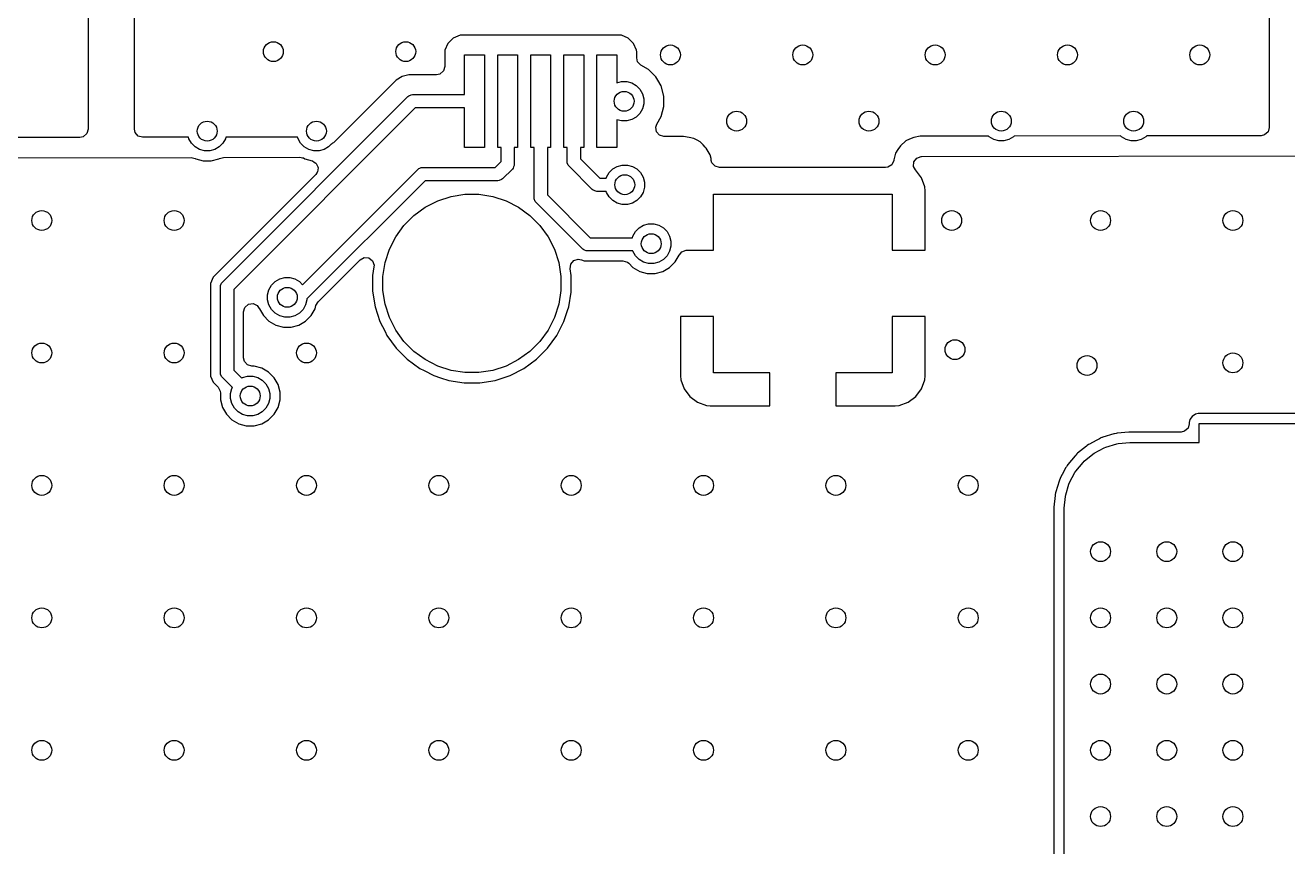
# Model space of a CAD drawing. Extents: x 2.65 to 6.49, y -4.64 to -1.62.
# Drawn here: x 4.242 to 4.993, y -3.876 to -3.388 of the extents above; entities that cross this region are included whole.
import ezdxf

# ---------------------------------------------------------------- set-up
doc = ezdxf.new("R2010")
doc.units = 0
doc.header["$MEASUREMENT"] = 0
doc.layers.add('BLACK', color=7, linetype='CONTINUOUS')

msp = doc.modelspace()

# ---------------------------------------------------------------- linework, layer by layer
at = {"layer": 'BLACK', "linetype": 'CONTINUOUS'}
for p, q in [((4.30709, -3.44961), (4.30709, -3.11426)), ((4.27953, -3.31528), (4.27953, -3.44967)), ((4.98228, -3.31922), (4.98228, -3.44863)), ((4.50079, -3.3938), (4.49674, -3.39558)), ((4.50178, -3.39368), (4.50079, -3.3938)), ((4.50079, -3.3938), (4.50079, -3.3938)), ((4.51712, -3.39368), (4.50178, -3.39368)), ((4.50178, -3.39368), (4.50178, -3.39368)), ((4.51811, -3.3938), (4.51712, -3.39368)), ((4.51847, -3.39384), (4.51811, -3.3938)), ((4.51848, -3.39377), (4.51847, -3.39384)), ((4.5201, -3.39377), (4.51848, -3.39377)), ((4.52011, -3.39384), (4.5201, -3.39377)), ((4.52146, -3.39368), (4.52011, -3.39384)), ((4.53681, -3.39368), (4.52146, -3.39368)), ((4.52146, -3.39368), (4.52146, -3.39368)), ((4.53779, -3.3938), (4.53681, -3.39368)), ((4.53816, -3.39384), (4.53779, -3.3938)), ((4.53817, -3.39377), (4.53816, -3.39384)), ((4.53978, -3.39377), (4.53817, -3.39377)), ((4.53979, -3.39384), (4.53978, -3.39377)), ((4.54115, -3.39368), (4.53979, -3.39384)), ((4.55649, -3.39368), (4.54115, -3.39368)), ((4.54115, -3.39368), (4.54115, -3.39368)), ((4.55748, -3.3938), (4.55649, -3.39368)), ((4.55784, -3.39384), (4.55748, -3.3938)), ((4.55785, -3.39377), (4.55784, -3.39384)), ((4.55947, -3.39377), (4.55785, -3.39377)), ((4.55948, -3.39384), (4.55947, -3.39377)), ((4.56083, -3.39368), (4.55948, -3.39384)), ((4.57618, -3.39368), (4.56083, -3.39368)), ((4.56083, -3.39368), (4.56083, -3.39368)), ((4.57716, -3.3938), (4.57618, -3.39368)), ((4.57753, -3.39384), (4.57716, -3.3938)), ((4.57754, -3.39377), (4.57753, -3.39384)), ((4.57916, -3.39377), (4.57754, -3.39377)), ((4.58052, -3.39368), (4.57916, -3.39384)), ((4.57916, -3.39384), (4.57916, -3.39377)), ((4.59586, -3.39368), (4.58052, -3.39368)), ((4.58052, -3.39368), (4.58052, -3.39368)), ((4.59685, -3.3938), (4.59586, -3.39368)), ((4.6009, -3.39558), (4.59685, -3.3938)), ((4.49361, -3.39871), (4.49183, -3.40276)), ((4.49674, -3.39558), (4.49361, -3.39871)), ((4.60402, -3.39871), (4.6009, -3.39558)), ((4.6009, -3.39558), (4.6009, -3.39558)), ((4.60581, -3.40276), (4.60402, -3.39871)), ((4.49183, -3.40276), (4.49171, -3.40375)), ((4.49171, -3.40375), (4.49171, -3.41242)), ((4.49183, -3.40276), (4.49183, -3.40276)), ((4.50354, -3.42913), (4.50354, -3.40551)), ((4.50354, -3.40551), (4.51535, -3.40551)), ((4.51535, -3.40551), (4.51535, -3.46063)), ((4.52323, -3.46063), (4.52323, -3.40551)), ((4.52323, -3.40551), (4.53504, -3.40551)), ((4.53504, -3.40551), (4.53504, -3.46063)), ((4.54291, -3.46063), (4.54291, -3.40551)), ((4.54291, -3.40551), (4.55472, -3.40551)), ((4.55472, -3.40551), (4.55472, -3.46063)), ((4.5626, -3.46063), (4.5626, -3.40551)), ((4.5626, -3.40551), (4.57441, -3.40551)), ((4.57441, -3.40551), (4.57441, -3.46063)), ((4.58228, -3.46063), (4.58228, -3.40551)), ((4.58228, -3.40551), (4.59409, -3.40551)), ((4.59409, -3.40551), (4.59409, -3.42211)), ((4.60593, -3.40374), (4.60581, -3.40276)), ((4.60581, -3.40276), (4.60581, -3.40276)), ((4.60581, -3.40276), (4.60581, -3.40276)), ((4.60593, -3.40375), (4.60593, -3.40374)), ((4.60593, -3.40728), (4.60593, -3.40375)), ((4.60593, -3.40375), (4.60593, -3.40375)), ((4.60647, -3.40952), (4.60593, -3.40728)), ((4.60837, -3.41151), (4.60647, -3.40952)), ((4.47037, -3.4173), (4.46635, -3.41838)), ((4.48683, -3.4173), (4.47037, -3.4173)), ((4.48886, -3.41686), (4.48683, -3.4173)), ((4.49094, -3.41506), (4.48886, -3.41686)), ((4.49171, -3.41242), (4.49094, -3.41506)), ((4.61294, -3.41415), (4.60837, -3.41151)), ((4.61734, -3.41855), (4.61294, -3.41415)), ((4.61294, -3.41415), (4.61294, -3.41415)), ((4.46276, -3.42045), (4.4255, -3.45772)), ((4.46635, -3.41838), (4.46276, -3.42045)), ((4.46276, -3.42045), (4.46276, -3.42045)), ((4.59409, -3.42211), (4.59688, -3.42136)), ((4.59688, -3.42136), (4.59997, -3.42136)), ((4.59997, -3.42136), (4.60295, -3.42216)), ((4.60295, -3.42216), (4.60562, -3.4237)), ((4.60562, -3.4237), (4.6078, -3.42588)), ((4.61844, -3.42045), (4.61734, -3.41855)), ((4.61734, -3.41855), (4.61734, -3.41855)), ((4.62046, -3.42395), (4.61844, -3.42045)), ((4.62207, -3.42996), (4.62046, -3.42395)), ((4.35942, -3.54052), (4.46966, -3.43029)), ((4.46966, -3.43029), (4.47025, -3.4298)), ((4.47025, -3.4298), (4.47167, -3.42921)), ((4.47167, -3.42921), (4.47244, -3.42913)), ((4.47244, -3.42913), (4.50354, -3.42913)), ((4.6078, -3.42588), (4.60934, -3.42855)), ((4.60934, -3.42855), (4.61014, -3.43153)), ((4.61014, -3.43153), (4.61014, -3.43461)), ((4.62207, -3.43618), (4.62207, -3.42996)), ((4.47407, -3.43701), (4.36614, -3.54494)), ((4.50354, -3.43701), (4.47407, -3.43701)), ((4.50354, -3.46063), (4.50354, -3.43701)), ((4.60934, -3.43759), (4.6078, -3.44026)), ((4.61014, -3.43461), (4.60934, -3.43759)), ((4.62046, -3.4422), (4.62207, -3.43618)), ((4.59688, -3.44478), (4.59409, -3.44403)), ((4.59409, -3.44403), (4.59409, -3.46063)), ((4.59997, -3.44478), (4.59688, -3.44478)), ((4.60295, -3.44398), (4.59997, -3.44478)), ((4.60562, -3.44244), (4.60295, -3.44398)), ((4.6078, -3.44026), (4.60562, -3.44244)), ((4.61724, -3.44846), (4.61785, -3.44671)), ((4.61785, -3.44671), (4.62046, -3.4422)), ((4.27465, -3.45455), (4.2208, -3.45463)), ((4.27667, -3.45411), (4.27465, -3.45455)), ((4.27875, -3.45231), (4.27667, -3.45411)), ((4.27953, -3.44967), (4.27875, -3.45231)), ((4.30753, -3.45165), (4.30709, -3.44961)), ((4.30934, -3.45372), (4.30753, -3.45165)), ((4.31198, -3.45449), (4.30934, -3.45372)), ((4.33925, -3.45445), (4.31198, -3.45449)), ((4.33948, -3.45531), (4.33925, -3.45445)), ((4.36154, -3.45442), (4.36131, -3.45531)), ((4.40419, -3.45436), (4.36154, -3.45442)), ((4.40444, -3.45531), (4.40419, -3.45436)), ((4.61764, -3.45119), (4.61724, -3.44846)), ((4.61944, -3.45326), (4.61764, -3.45119)), ((4.62208, -3.45403), (4.61944, -3.45326)), ((4.63374, -3.45402), (4.62208, -3.45403)), ((4.63378, -3.45402), (4.63374, -3.45402)), ((4.63717, -3.4545), (4.63378, -3.45402)), ((4.63378, -3.45402), (4.63378, -3.45402)), ((4.63981, -3.45527), (4.63717, -3.4545)), ((4.77088, -3.45458), (4.7683, -3.45554)), ((4.77464, -3.45383), (4.77088, -3.45458)), ((4.77498, -3.45382), (4.77464, -3.45383)), ((4.77464, -3.45383), (4.77464, -3.45383)), ((4.7754, -3.45381), (4.77498, -3.45382)), ((4.77498, -3.45382), (4.77498, -3.45382)), ((4.77498, -3.45382), (4.77498, -3.45382)), ((4.7783, -3.4538), (4.7754, -3.45381)), ((4.81514, -3.45375), (4.7783, -3.4538)), ((4.81564, -3.45425), (4.81514, -3.45375)), ((4.81831, -3.45579), (4.81564, -3.45425)), ((4.83002, -3.45425), (4.82735, -3.45579)), ((4.83055, -3.45373), (4.83002, -3.45425)), ((4.89376, -3.45363), (4.83055, -3.45373)), ((4.89438, -3.45425), (4.89376, -3.45363)), ((4.89705, -3.45579), (4.89438, -3.45425)), ((4.90876, -3.45425), (4.90609, -3.45579)), ((4.90941, -3.45361), (4.90876, -3.45425)), ((4.97741, -3.45351), (4.90941, -3.45361)), ((4.97943, -3.45307), (4.97741, -3.45351)), ((4.98151, -3.45127), (4.97943, -3.45307)), ((4.98228, -3.44863), (4.98151, -3.45127)), ((4.34102, -3.45798), (4.33948, -3.45531)), ((4.3432, -3.46016), (4.34102, -3.45798)), ((4.34587, -3.4617), (4.3432, -3.46016)), ((4.34885, -3.4625), (4.34587, -3.4617)), ((4.35194, -3.4625), (4.34885, -3.4625)), ((4.35491, -3.4617), (4.35194, -3.4625)), ((4.35758, -3.46016), (4.35491, -3.4617)), ((4.35976, -3.45798), (4.35758, -3.46016)), ((4.36131, -3.45531), (4.35976, -3.45798)), ((4.40598, -3.45798), (4.40444, -3.45531)), ((4.40816, -3.46016), (4.40598, -3.45798)), ((4.41083, -3.4617), (4.40816, -3.46016)), ((4.41381, -3.4625), (4.41083, -3.4617)), ((4.4169, -3.4625), (4.41381, -3.4625)), ((4.41987, -3.4617), (4.4169, -3.4625)), ((4.42254, -3.46016), (4.41987, -3.4617)), ((4.42409, -3.45862), (4.42254, -3.46016)), ((4.42437, -3.45856), (4.42409, -3.45862)), ((4.42487, -3.45806), (4.42437, -3.45856)), ((4.4255, -3.45772), (4.42487, -3.45806)), ((4.51535, -3.46063), (4.50354, -3.46063)), ((4.5252, -3.46063), (4.52323, -3.46063)), ((4.5252, -3.46892), (4.5252, -3.46063)), ((4.53504, -3.46063), (4.53307, -3.46063)), ((4.53307, -3.46063), (4.53307, -3.47055)), ((4.54488, -3.46063), (4.54291, -3.46063)), ((4.54488, -3.49036), (4.54488, -3.46063)), ((4.55472, -3.46063), (4.55276, -3.46063)), ((4.55276, -3.46063), (4.55276, -3.48873)), ((4.56457, -3.46063), (4.5626, -3.46063)), ((4.56457, -3.4689), (4.56457, -3.46063)), ((4.57441, -3.46063), (4.57244, -3.46063)), ((4.57244, -3.46063), (4.57244, -3.46727)), ((4.59409, -3.46063), (4.58228, -3.46063)), ((4.64179, -3.45627), (4.63981, -3.45527)), ((4.63981, -3.45527), (4.63981, -3.45527)), ((4.64376, -3.45727), (4.64179, -3.45627)), ((4.64524, -3.45866), (4.64376, -3.45727)), ((4.64552, -3.45893), (4.64524, -3.45866)), ((4.6467, -3.46028), (4.64552, -3.45893)), ((4.64733, -3.461), (4.6467, -3.46028)), ((4.64956, -3.46481), (4.64733, -3.461)), ((4.76123, -3.4618), (4.75998, -3.46388)), ((4.76288, -3.4596), (4.76123, -3.4618)), ((4.76613, -3.45661), (4.76288, -3.4596)), ((4.76288, -3.4596), (4.76288, -3.4596)), ((4.7683, -3.45554), (4.76613, -3.45661)), ((4.82129, -3.45659), (4.81831, -3.45579)), ((4.82438, -3.45659), (4.82129, -3.45659)), ((4.82735, -3.45579), (4.82438, -3.45659)), ((4.90003, -3.45659), (4.89705, -3.45579)), ((4.90312, -3.45659), (4.90003, -3.45659)), ((4.90609, -3.45579), (4.90312, -3.45659)), ((4.0676, -3.46688), (4.34078, -3.46648)), ((4.34078, -3.46648), (4.34323, -3.46713)), ((4.34323, -3.46713), (4.34355, -3.46731)), ((4.34355, -3.46731), (4.34806, -3.46852)), ((4.34806, -3.46852), (4.34806, -3.46852)), ((4.34806, -3.46852), (4.35273, -3.46852)), ((4.35273, -3.46852), (4.35724, -3.46731)), ((4.35273, -3.46852), (4.35273, -3.46852)), ((4.35724, -3.46731), (4.35761, -3.4671)), ((4.35761, -3.4671), (4.36004, -3.46645)), ((4.36004, -3.46645), (4.40558, -3.46638)), ((4.40558, -3.46638), (4.40708, -3.46662)), ((4.40708, -3.46662), (4.40758, -3.46678)), ((4.40758, -3.46678), (4.40851, -3.46731)), ((4.40851, -3.46731), (4.41287, -3.46848)), ((4.41287, -3.46848), (4.41299, -3.46852)), ((4.41299, -3.46852), (4.41403, -3.46923)), ((4.41403, -3.46923), (4.4151, -3.46988)), ((4.4151, -3.46988), (4.41516, -3.47)), ((4.41516, -3.47), (4.41526, -3.47007)), ((4.41526, -3.47007), (4.41576, -3.47123)), ((4.52172, -3.4724), (4.5252, -3.46892)), ((4.56464, -3.46967), (4.56457, -3.4689)), ((4.56523, -3.47108), (4.56464, -3.46967)), ((4.57244, -3.46727), (4.58391, -3.47874)), ((4.65015, -3.46716), (4.64956, -3.46481)), ((4.64956, -3.46481), (4.64956, -3.46481)), ((4.64956, -3.46481), (4.64956, -3.46481)), ((4.65031, -3.46826), (4.65015, -3.46716)), ((4.65015, -3.46716), (4.65015, -3.46716)), ((4.65015, -3.46716), (4.65015, -3.46716)), ((4.6507, -3.46959), (4.65031, -3.46826)), ((4.6525, -3.47167), (4.6507, -3.46959)), ((4.75883, -3.46836), (4.75763, -3.47083)), ((4.75886, -3.46815), (4.75883, -3.46836)), ((4.75892, -3.46792), (4.75886, -3.46815)), ((4.75998, -3.46388), (4.75892, -3.46792)), ((4.75998, -3.46388), (4.75998, -3.46388)), ((4.75998, -3.46388), (4.75998, -3.46388)), ((4.77066, -3.47175), (4.77086, -3.46901)), ((4.77086, -3.46901), (4.77251, -3.46681)), ((4.77251, -3.46681), (4.77508, -3.46585)), ((4.77508, -3.46585), (4.77542, -3.46583)), ((4.77542, -3.46583), (5.12323, -3.46532)), ((4.41494, -3.47662), (4.35662, -3.53495)), ((4.40707, -3.54209), (4.4756, -3.47355)), ((4.41569, -3.47552), (4.41494, -3.47662)), ((4.41588, -3.47531), (4.41569, -3.47552)), ((4.41576, -3.47123), (4.41631, -3.47236)), ((4.41589, -3.47522), (4.41588, -3.47531)), ((4.41598, -3.47509), (4.41589, -3.47522)), ((4.41613, -3.47384), (4.41598, -3.47509)), ((4.41634, -3.4726), (4.41613, -3.47384)), ((4.41631, -3.47236), (4.41629, -3.47248)), ((4.41629, -3.47248), (4.41634, -3.4726)), ((4.4756, -3.47355), (4.4762, -3.47307)), ((4.4762, -3.47307), (4.47694, -3.47276)), ((4.47694, -3.47276), (4.47762, -3.47248)), ((4.47762, -3.47248), (4.47839, -3.4724)), ((4.47839, -3.4724), (4.52172, -3.4724)), ((4.53192, -3.47334), (4.52613, -3.47912)), ((4.53241, -3.47274), (4.53192, -3.47334)), ((4.5327, -3.47203), (4.53241, -3.47274)), ((4.533, -3.47132), (4.5327, -3.47203)), ((4.53307, -3.47055), (4.533, -3.47132)), ((4.56572, -3.47168), (4.56523, -3.47108)), ((4.5795, -3.48546), (4.56572, -3.47168)), ((4.58791, -3.47816), (4.58945, -3.47549)), ((4.58945, -3.47549), (4.59163, -3.47331)), ((4.59163, -3.47331), (4.5943, -3.47177)), ((4.5943, -3.47177), (4.59728, -3.47097)), ((4.59728, -3.47097), (4.60036, -3.47097)), ((4.60036, -3.47097), (4.60334, -3.47177)), ((4.60334, -3.47177), (4.60601, -3.47331)), ((4.60601, -3.47331), (4.60819, -3.47549)), ((4.60819, -3.47549), (4.60973, -3.47816)), ((4.65514, -3.47244), (4.6525, -3.47167)), ((4.75401, -3.47244), (4.65514, -3.47244)), ((4.75529, -3.47227), (4.75401, -3.47244)), ((4.75763, -3.47083), (4.75529, -3.47227)), ((4.77178, -3.47381), (4.77066, -3.47175)), ((4.77173, -3.47385), (4.77178, -3.47381)), ((4.77533, -3.47866), (4.77173, -3.47385)), ((4.48002, -3.48028), (4.40974, -3.55055)), ((4.52335, -3.48028), (4.48002, -3.48028)), ((4.52411, -3.4802), (4.52335, -3.48028)), ((4.52553, -3.47961), (4.52411, -3.4802)), ((4.52613, -3.47912), (4.52553, -3.47961)), ((4.58391, -3.47874), (4.58775, -3.47874)), ((4.58775, -3.47874), (4.58791, -3.47816)), ((4.60973, -3.47816), (4.61053, -3.48114)), ((4.61053, -3.48422), (4.60973, -3.4872)), ((4.61053, -3.48114), (4.61053, -3.48422)), ((4.77731, -3.48396), (4.77533, -3.47866)), ((4.77533, -3.47866), (4.77533, -3.47866)), ((4.77756, -3.48631), (4.77731, -3.48396)), ((4.77731, -3.48396), (4.77731, -3.48396)), ((4.4801, -3.49602), (4.48753, -3.49223)), ((4.48753, -3.49223), (4.49547, -3.48966)), ((4.49547, -3.48966), (4.5037, -3.48835)), ((4.5037, -3.48835), (4.51204, -3.48835)), ((4.51204, -3.48835), (4.52028, -3.48966)), ((4.52028, -3.48966), (4.52821, -3.49223)), ((4.52821, -3.49223), (4.53564, -3.49602)), ((4.54496, -3.49113), (4.54488, -3.49036)), ((4.54555, -3.49255), (4.54496, -3.49113)), ((4.54603, -3.49314), (4.54555, -3.49255)), ((4.55276, -3.48873), (4.5782, -3.51417)), ((4.5801, -3.48595), (4.5795, -3.48546)), ((4.58152, -3.48654), (4.5801, -3.48595)), ((4.58228, -3.48661), (4.58152, -3.48654)), ((4.58775, -3.48661), (4.58228, -3.48661)), ((4.58791, -3.4872), (4.58775, -3.48661)), ((4.58945, -3.48987), (4.58791, -3.4872)), ((4.59163, -3.49205), (4.58945, -3.48987)), ((4.5943, -3.49359), (4.59163, -3.49205)), ((4.60601, -3.49205), (4.60334, -3.49359)), ((4.60819, -3.48987), (4.60601, -3.49205)), ((4.60973, -3.4872), (4.60819, -3.48987)), ((4.65157, -3.52165), (4.65157, -3.48819)), ((4.65157, -3.48819), (4.75787, -3.48819)), ((4.75787, -3.48819), (4.75787, -3.52165)), ((4.77756, -3.52165), (4.77756, -3.48631)), ((4.77756, -3.48631), (4.77756, -3.48631)), ((4.47336, -3.50092), (4.4801, -3.49602)), ((4.53564, -3.49602), (4.54239, -3.50092)), ((4.57379, -3.52089), (4.54603, -3.49314)), ((4.59728, -3.49439), (4.5943, -3.49359)), ((4.60036, -3.49439), (4.59728, -3.49439)), ((4.60334, -3.49359), (4.60036, -3.49439)), ((4.46256, -3.51357), (4.46746, -3.50682)), ((4.46746, -3.50682), (4.47336, -3.50092)), ((4.54239, -3.50092), (4.54829, -3.50682)), ((4.54829, -3.50682), (4.55319, -3.51357)), ((4.60738, -3.50835), (4.61005, -3.5068)), ((4.61005, -3.5068), (4.61303, -3.50601)), ((4.61303, -3.50601), (4.61611, -3.50601)), ((4.61611, -3.50601), (4.61909, -3.5068)), ((4.61909, -3.5068), (4.62176, -3.50835)), ((4.45877, -3.521), (4.46256, -3.51357)), ((4.55319, -3.51357), (4.55698, -3.521)), ((4.5782, -3.51417), (4.60339, -3.51417)), ((4.60339, -3.51417), (4.60365, -3.5132)), ((4.60365, -3.5132), (4.6052, -3.51053)), ((4.6052, -3.51053), (4.60738, -3.50835)), ((4.62176, -3.50835), (4.62394, -3.51053)), ((4.62394, -3.51053), (4.62548, -3.5132)), ((4.62548, -3.5132), (4.62628, -3.51617)), ((4.45619, -3.52893), (4.45877, -3.521)), ((4.55698, -3.521), (4.55956, -3.52893)), ((4.57438, -3.52138), (4.57379, -3.52089)), ((4.57478, -3.52155), (4.57438, -3.52138)), ((4.5758, -3.52197), (4.57478, -3.52155)), ((4.57657, -3.52205), (4.5758, -3.52197)), ((4.6036, -3.52205), (4.57657, -3.52205)), ((4.60365, -3.52224), (4.6036, -3.52205)), ((4.6052, -3.52491), (4.60365, -3.52224)), ((4.62548, -3.52224), (4.62394, -3.52491)), ((4.62628, -3.51926), (4.62548, -3.52224)), ((4.62628, -3.51617), (4.62628, -3.51926)), ((4.63133, -3.52433), (4.63278, -3.52253)), ((4.63278, -3.52253), (4.63539, -3.52166)), ((4.63539, -3.52166), (4.63556, -3.52165)), ((4.63556, -3.52165), (4.65157, -3.52165)), ((4.75787, -3.52165), (4.77756, -3.52165)), ((4.41634, -3.55233), (4.44134, -3.52733)), ((4.44134, -3.52733), (4.44375, -3.52601)), ((4.44375, -3.52601), (4.4465, -3.52621)), ((4.4465, -3.52621), (4.4487, -3.52786)), ((4.4487, -3.52786), (4.44966, -3.53044)), ((4.45489, -3.53717), (4.45619, -3.52893)), ((4.55956, -3.52893), (4.56086, -3.53717)), ((4.5663, -3.53258), (4.56665, -3.52985)), ((4.56665, -3.52985), (4.56842, -3.52774)), ((4.56842, -3.52774), (4.57105, -3.52693)), ((4.57105, -3.52693), (4.57299, -3.5273)), ((4.57299, -3.5273), (4.57461, -3.52797)), ((4.57461, -3.52797), (4.57853, -3.52797)), ((4.57853, -3.52797), (4.59772, -3.52797)), ((4.59772, -3.52797), (4.60036, -3.52875)), ((4.60036, -3.52875), (4.60117, -3.5294)), ((4.60117, -3.5294), (4.60368, -3.53191)), ((4.60738, -3.52709), (4.6052, -3.52491)), ((4.61005, -3.52863), (4.60738, -3.52709)), ((4.61303, -3.52943), (4.61005, -3.52863)), ((4.61611, -3.52943), (4.61303, -3.52943)), ((4.61909, -3.52863), (4.61611, -3.52943)), ((4.62176, -3.52709), (4.61909, -3.52863)), ((4.62394, -3.52491), (4.62176, -3.52709)), ((4.62546, -3.53191), (4.62876, -3.52861)), ((4.62876, -3.52861), (4.63109, -3.52456)), ((4.63109, -3.52456), (4.63125, -3.52429)), ((4.63109, -3.52456), (4.63109, -3.52456)), ((4.63125, -3.52429), (4.63133, -3.52433)), ((4.35384, -3.53772), (4.35234, -3.54135)), ((4.35662, -3.53495), (4.35384, -3.53772)), ((4.35384, -3.53772), (4.35384, -3.53772)), ((4.44961, -3.53155), (4.4488, -3.53669)), ((4.4488, -3.53669), (4.4488, -3.54599)), ((4.44966, -3.53044), (4.44961, -3.53155)), ((4.45489, -3.54551), (4.45489, -3.53717)), ((4.56086, -3.53717), (4.56086, -3.54551)), ((4.56695, -3.53669), (4.5663, -3.53258)), ((4.56695, -3.54599), (4.56695, -3.53669)), ((4.60368, -3.53191), (4.60772, -3.53424)), ((4.60772, -3.53424), (4.61223, -3.53545)), ((4.61223, -3.53545), (4.61223, -3.53545)), ((4.61223, -3.53545), (4.6169, -3.53545)), ((4.6169, -3.53545), (4.62141, -3.53424)), ((4.6169, -3.53545), (4.6169, -3.53545)), ((4.62141, -3.53424), (4.62546, -3.53191)), ((4.35234, -3.54135), (4.35234, -3.59645)), ((4.35827, -3.54331), (4.35834, -3.54254)), ((4.35827, -3.59449), (4.35827, -3.54331)), ((4.35834, -3.54254), (4.35893, -3.54112)), ((4.35893, -3.54112), (4.35942, -3.54052)), ((4.36614, -3.54494), (4.36614, -3.59286)), ((4.38632, -3.54806), (4.38712, -3.54509)), ((4.38712, -3.54509), (4.38866, -3.54242)), ((4.38866, -3.54242), (4.39084, -3.54024)), ((4.39084, -3.54024), (4.39351, -3.53869)), ((4.39351, -3.53869), (4.39649, -3.5379)), ((4.39649, -3.5379), (4.39957, -3.5379)), ((4.39957, -3.5379), (4.40255, -3.53869)), ((4.40255, -3.53869), (4.40522, -3.54024)), ((4.40522, -3.54024), (4.40707, -3.54209)), ((4.38632, -3.55115), (4.38632, -3.54806)), ((4.38712, -3.55413), (4.38632, -3.55115)), ((4.40974, -3.55115), (4.40894, -3.55413)), ((4.40974, -3.55055), (4.40974, -3.55115)), ((4.41508, -3.55452), (4.41634, -3.55233)), ((4.4488, -3.54599), (4.45025, -3.55517)), ((4.45619, -3.55375), (4.45489, -3.54551)), ((4.56086, -3.54551), (4.55956, -3.55375)), ((4.56549, -3.55517), (4.56687, -3.54648)), ((4.56687, -3.54648), (4.56695, -3.54599)), ((4.37207, -3.55821), (4.37284, -3.55557)), ((4.37207, -3.58565), (4.37207, -3.55821)), ((4.37284, -3.55557), (4.37492, -3.55377)), ((4.37492, -3.55377), (4.37764, -3.55338)), ((4.37764, -3.55338), (4.38015, -3.55452)), ((4.38015, -3.55452), (4.38134, -3.55618)), ((4.38134, -3.55618), (4.38134, -3.55618)), ((4.38134, -3.55618), (4.38137, -3.55622)), ((4.38137, -3.55622), (4.38146, -3.55634)), ((4.38146, -3.55634), (4.3815, -3.55645)), ((4.3815, -3.55645), (4.3821, -3.55749)), ((4.3821, -3.55749), (4.38384, -3.5605)), ((4.38866, -3.5568), (4.38712, -3.55413)), ((4.39084, -3.55898), (4.38866, -3.5568)), ((4.39351, -3.56052), (4.39084, -3.55898)), ((4.40522, -3.55898), (4.40255, -3.56052)), ((4.4074, -3.5568), (4.40522, -3.55898)), ((4.40894, -3.55413), (4.4074, -3.5568)), ((4.41222, -3.5605), (4.41456, -3.55645)), ((4.41456, -3.55645), (4.41508, -3.55452)), ((4.45025, -3.55517), (4.45313, -3.56402)), ((4.45877, -3.56168), (4.45619, -3.55375)), ((4.55956, -3.55375), (4.55698, -3.56168)), ((4.56262, -3.56402), (4.56397, -3.55988)), ((4.56397, -3.55988), (4.56474, -3.55749)), ((4.56474, -3.55749), (4.56549, -3.55517)), ((4.56474, -3.55749), (4.56474, -3.55749)), ((4.56549, -3.55517), (4.56549, -3.55517)), ((4.56549, -3.55517), (4.56549, -3.55517)), ((4.38384, -3.5605), (4.38714, -3.5638)), ((4.38714, -3.5638), (4.39119, -3.56613)), ((4.39119, -3.56613), (4.3957, -3.56734)), ((4.39649, -3.56132), (4.39351, -3.56052)), ((4.3957, -3.56734), (4.3957, -3.56734)), ((4.3957, -3.56734), (4.40037, -3.56734)), ((4.39957, -3.56132), (4.39649, -3.56132)), ((4.40255, -3.56052), (4.39957, -3.56132)), ((4.40037, -3.56734), (4.40488, -3.56613)), ((4.40037, -3.56734), (4.40037, -3.56734)), ((4.40488, -3.56613), (4.40892, -3.5638)), ((4.40892, -3.5638), (4.41222, -3.5605)), ((4.45313, -3.56402), (4.45618, -3.57001)), ((4.46256, -3.56911), (4.45877, -3.56168)), ((4.55698, -3.56168), (4.55319, -3.56911)), ((4.5584, -3.5723), (4.56262, -3.56402)), ((4.63189, -3.56102), (4.63189, -3.59637)), ((4.65157, -3.56102), (4.63189, -3.56102)), ((4.65157, -3.59449), (4.65157, -3.56102)), ((4.77756, -3.56102), (4.75787, -3.56102)), ((4.75787, -3.56102), (4.75787, -3.59449)), ((4.77756, -3.59637), (4.77756, -3.56102)), ((4.45618, -3.57001), (4.45735, -3.5723)), ((4.45735, -3.5723), (4.46281, -3.57982)), ((4.46746, -3.57586), (4.46256, -3.56911)), ((4.55319, -3.56911), (4.54829, -3.57586)), ((4.55293, -3.57982), (4.5584, -3.5723)), ((4.46281, -3.57982), (4.46939, -3.5864)), ((4.47336, -3.58175), (4.46746, -3.57586)), ((4.4801, -3.58666), (4.47336, -3.58175)), ((4.54239, -3.58175), (4.53564, -3.58666)), ((4.54829, -3.57586), (4.54239, -3.58175)), ((4.54636, -3.5864), (4.55293, -3.57982)), ((4.37251, -3.58768), (4.37207, -3.58565)), ((4.37431, -3.58976), (4.37251, -3.58768)), ((4.37695, -3.59053), (4.37431, -3.58976)), ((4.46939, -3.5864), (4.47691, -3.59186)), ((4.48753, -3.59044), (4.4801, -3.58666)), ((4.53564, -3.58666), (4.52821, -3.59044)), ((4.53884, -3.59186), (4.54636, -3.5864)), ((4.35234, -3.59645), (4.35384, -3.60007)), ((4.35834, -3.59526), (4.35827, -3.59449)), ((4.35893, -3.59668), (4.35834, -3.59526)), ((4.35942, -3.59727), (4.35893, -3.59668)), ((4.36537, -3.60323), (4.35942, -3.59727)), ((4.36614, -3.59286), (4.37094, -3.59766)), ((4.37094, -3.59766), (4.37146, -3.59736)), ((4.37146, -3.59736), (4.37444, -3.59656)), ((4.37444, -3.59656), (4.37753, -3.59656)), ((4.37832, -3.59053), (4.37695, -3.59053)), ((4.37753, -3.59656), (4.3805, -3.59736)), ((4.38283, -3.59174), (4.37832, -3.59053)), ((4.3805, -3.59736), (4.38317, -3.5989)), ((4.38687, -3.59408), (4.38283, -3.59174)), ((4.39018, -3.59738), (4.38687, -3.59408)), ((4.39251, -3.60142), (4.39018, -3.59738)), ((4.47691, -3.59186), (4.47941, -3.59314)), ((4.47941, -3.59314), (4.4852, -3.59609)), ((4.4852, -3.59609), (4.4852, -3.59609)), ((4.4852, -3.59609), (4.4852, -3.59609)), ((4.4852, -3.59609), (4.48917, -3.59738)), ((4.49547, -3.59302), (4.48753, -3.59044)), ((4.48917, -3.59738), (4.49404, -3.59896)), ((4.5037, -3.59432), (4.49547, -3.59302)), ((4.51204, -3.59432), (4.5037, -3.59432)), ((4.52028, -3.59302), (4.51204, -3.59432)), ((4.52821, -3.59044), (4.52028, -3.59302)), ((4.52171, -3.59896), (4.53055, -3.59609)), ((4.53055, -3.59609), (4.53884, -3.59186)), ((4.63189, -3.59637), (4.63214, -3.59872)), ((4.68504, -3.59449), (4.65157, -3.59449)), ((4.68504, -3.61417), (4.68504, -3.59449)), ((4.75787, -3.59449), (4.72441, -3.59449)), ((4.72441, -3.59449), (4.72441, -3.61417)), ((4.77731, -3.59872), (4.77756, -3.59637)), ((4.77756, -3.59637), (4.77756, -3.59637)), ((4.35384, -3.60007), (4.35682, -3.60305)), ((4.35682, -3.60305), (4.35814, -3.60546)), ((4.36427, -3.60673), (4.36507, -3.60375)), ((4.36507, -3.60375), (4.36537, -3.60323)), ((4.38317, -3.5989), (4.38535, -3.60108)), ((4.38535, -3.60108), (4.3869, -3.60375)), ((4.3869, -3.60375), (4.38769, -3.60673)), ((4.39372, -3.60593), (4.39251, -3.60142)), ((4.49404, -3.59896), (4.50322, -3.60041)), ((4.50322, -3.60041), (4.50322, -3.60041)), ((4.50322, -3.60041), (4.51252, -3.60041)), ((4.51252, -3.60041), (4.52171, -3.59896)), ((4.63214, -3.59872), (4.63214, -3.59872)), ((4.63214, -3.59872), (4.63412, -3.60402)), ((4.63412, -3.60402), (4.63412, -3.60402)), ((4.63412, -3.60402), (4.63751, -3.60855)), ((4.77194, -3.60855), (4.77533, -3.60402)), ((4.77533, -3.60402), (4.77731, -3.59872)), ((4.77533, -3.60402), (4.77533, -3.60402)), ((4.77731, -3.59872), (4.77731, -3.59872)), ((4.35814, -3.60546), (4.35825, -3.6065)), ((4.35825, -3.6065), (4.35825, -3.6106)), ((4.35825, -3.6106), (4.35946, -3.61511)), ((4.36427, -3.60981), (4.36427, -3.60673)), ((4.36507, -3.61279), (4.36427, -3.60981)), ((4.36661, -3.61546), (4.36507, -3.61279)), ((4.3869, -3.61279), (4.38535, -3.61546)), ((4.38769, -3.60981), (4.3869, -3.61279)), ((4.38769, -3.60673), (4.38769, -3.60981)), ((4.39251, -3.61511), (4.39372, -3.6106)), ((4.39372, -3.6106), (4.39372, -3.60593)), ((4.63751, -3.60855), (4.63751, -3.60855)), ((4.63751, -3.60855), (4.64204, -3.61194)), ((4.64204, -3.61194), (4.64204, -3.61194)), ((4.64204, -3.61194), (4.64735, -3.61392)), ((4.7621, -3.61392), (4.7674, -3.61194)), ((4.7674, -3.61194), (4.76741, -3.61194)), ((4.76741, -3.61194), (4.77194, -3.60855)), ((4.77194, -3.60855), (4.77194, -3.60855)), ((4.35946, -3.61511), (4.36179, -3.61916)), ((4.36179, -3.61916), (4.36509, -3.62246)), ((4.36879, -3.61764), (4.36661, -3.61546)), ((4.37146, -3.61918), (4.36879, -3.61764)), ((4.37444, -3.61998), (4.37146, -3.61918)), ((4.37753, -3.61998), (4.37444, -3.61998)), ((4.3805, -3.61918), (4.37753, -3.61998)), ((4.38317, -3.61764), (4.3805, -3.61918)), ((4.38535, -3.61546), (4.38317, -3.61764)), ((4.38687, -3.62246), (4.39018, -3.61916)), ((4.39018, -3.61916), (4.39251, -3.61511)), ((4.64735, -3.61392), (4.64735, -3.61392)), ((4.64735, -3.61392), (4.64969, -3.61417)), ((4.64969, -3.61417), (4.64969, -3.61417)), ((4.64969, -3.61417), (4.68504, -3.61417)), ((4.72441, -3.61417), (4.75976, -3.61417)), ((4.75976, -3.61417), (4.7621, -3.61392)), ((4.75976, -3.61417), (4.75976, -3.61417)), ((4.7621, -3.61392), (4.7621, -3.61392)), ((4.93634, -3.62037), (4.93503, -3.62233)), ((4.9383, -3.61906), (4.93634, -3.62037)), ((4.93634, -3.62037), (4.93634, -3.62037)), ((4.94003, -3.61872), (4.9383, -3.61906)), ((4.9383, -3.61906), (4.9383, -3.61906)), ((5.13592, -3.61872), (4.94003, -3.61872)), ((4.36509, -3.62246), (4.36914, -3.6248)), ((4.36914, -3.6248), (4.37365, -3.626)), ((4.37365, -3.626), (4.37365, -3.626)), ((4.37365, -3.626), (4.37832, -3.626)), ((4.37832, -3.626), (4.38283, -3.6248)), ((4.37832, -3.626), (4.37832, -3.626)), ((4.38283, -3.6248), (4.38687, -3.62246)), ((4.93391, -3.62746), (4.93183, -3.62926)), ((4.93469, -3.62482), (4.93391, -3.62746)), ((4.93503, -3.62233), (4.93469, -3.62406)), ((4.93469, -3.62406), (4.93469, -3.62482)), ((4.93503, -3.62233), (4.93503, -3.62233)), ((4.94061, -3.63583), (4.94061, -3.62465)), ((4.94061, -3.62465), (5.29561, -3.62465)), ((4.87934, -3.63466), (4.87527, -3.63684)), ((4.88123, -3.63365), (4.87934, -3.63466)), ((4.88177, -3.63339), (4.88123, -3.63365)), ((4.88123, -3.63365), (4.88123, -3.63365)), ((4.88123, -3.63365), (4.88123, -3.63365)), ((4.88214, -3.63324), (4.88177, -3.63339)), ((4.88177, -3.63339), (4.88177, -3.63339)), ((4.88266, -3.63303), (4.88214, -3.63324)), ((4.88277, -3.63299), (4.88266, -3.63303)), ((4.88322, -3.63283), (4.88277, -3.63299)), ((4.88969, -3.63086), (4.88322, -3.63283)), ((4.89027, -3.63072), (4.88969, -3.63086)), ((4.89121, -3.63053), (4.89027, -3.63072)), ((4.89173, -3.63045), (4.89121, -3.63053)), ((4.89121, -3.63053), (4.89121, -3.63053)), ((4.8918, -3.63044), (4.89173, -3.63045)), ((4.89877, -3.62976), (4.8918, -3.63044)), ((4.8918, -3.63044), (4.8918, -3.63044)), ((4.8918, -3.63044), (4.8918, -3.63044)), ((4.89907, -3.62974), (4.89877, -3.62976)), ((4.89934, -3.62972), (4.89907, -3.62974)), ((4.89955, -3.62971), (4.89934, -3.62972)), ((4.89985, -3.6297), (4.89955, -3.62971)), ((4.9298, -3.6297), (4.89985, -3.6297)), ((4.93183, -3.62926), (4.9298, -3.6297)), ((4.86781, -3.64272), (4.86713, -3.6434)), ((4.86826, -3.64232), (4.86781, -3.64272)), ((4.87348, -3.63803), (4.86826, -3.64232)), ((4.87214, -3.64705), (4.87736, -3.64277)), ((4.87396, -3.63768), (4.87348, -3.63803)), ((4.87348, -3.63803), (4.87348, -3.63803)), ((4.87476, -3.63714), (4.87396, -3.63768)), ((4.87527, -3.63684), (4.87476, -3.63714)), ((4.87736, -3.64277), (4.87816, -3.64224)), ((4.87816, -3.64224), (4.88412, -3.63905)), ((4.88412, -3.63905), (4.885, -3.63868)), ((4.885, -3.63868), (4.89147, -3.63672)), ((4.89147, -3.63672), (4.8924, -3.63654)), ((4.8924, -3.63654), (4.89937, -3.63585)), ((4.89937, -3.63585), (4.89985, -3.63583)), ((4.89985, -3.63583), (4.94061, -3.63583)), ((4.86155, -3.65035), (4.86125, -3.65086)), ((4.86209, -3.64955), (4.86155, -3.65035)), ((4.86244, -3.64907), (4.86209, -3.64955)), ((4.86673, -3.64385), (4.86244, -3.64907)), ((4.86244, -3.64907), (4.86244, -3.64907)), ((4.86713, -3.6434), (4.86673, -3.64385)), ((4.86718, -3.65295), (4.87146, -3.64773)), ((4.87146, -3.64773), (4.87214, -3.64705)), ((4.8578, -3.65736), (4.85744, -3.65825)), ((4.85806, -3.65682), (4.8578, -3.65736)), ((4.8578, -3.65736), (4.8578, -3.65736)), ((4.8578, -3.65736), (4.8578, -3.65736)), ((4.85907, -3.65493), (4.85806, -3.65682)), ((4.85806, -3.65682), (4.85806, -3.65682)), ((4.85806, -3.65682), (4.85806, -3.65682)), ((4.86125, -3.65086), (4.85907, -3.65493)), ((4.86346, -3.65971), (4.86664, -3.65375)), ((4.86664, -3.65375), (4.86718, -3.65295)), ((4.85527, -3.66528), (4.85513, -3.66586)), ((4.85724, -3.65881), (4.85527, -3.66528)), ((4.85744, -3.65825), (4.85724, -3.65881)), ((4.85744, -3.65825), (4.85744, -3.65825)), ((4.85744, -3.65825), (4.85744, -3.65825)), ((4.86113, -3.66706), (4.86309, -3.66059)), ((4.86309, -3.66059), (4.86346, -3.65971)), ((4.85485, -3.66739), (4.85417, -3.67436)), ((4.85494, -3.6668), (4.85485, -3.66739)), ((4.85513, -3.66586), (4.85494, -3.6668)), ((4.85494, -3.6668), (4.85494, -3.6668)), ((4.86026, -3.67496), (4.86095, -3.66799)), ((4.86095, -3.66799), (4.86113, -3.66706)), ((4.85412, -3.67514), (4.85411, -3.67544)), ((4.85411, -3.67544), (4.85411, -3.67544)), ((4.85411, -3.67544), (4.85411, -4.01944)), ((4.85415, -3.67466), (4.85412, -3.67514)), ((4.85417, -3.67436), (4.85415, -3.67466)), ((4.86024, -3.67544), (4.86026, -3.67496)), ((4.86024, -4.01945), (4.86024, -3.67544))]:
    msp.add_line(p, q, dxfattribs=at)
at = {"layer": 'BLACK'}
for centre in [(4.38976, -3.40354), (4.4685, -3.40354), (4.62598, -3.40551), (4.70472, -3.40551), (4.78346, -3.40551), (4.8622, -3.40551), (4.94094, -3.40551), (4.59843, -3.43307), (4.66535, -3.44488), (4.74409, -3.44488), (4.82283, -3.44488), (4.90157, -3.44488), (4.35039, -3.45079), (4.41535, -3.45079), (4.59882, -3.48268), (4.25197, -3.50394), (4.33071, -3.50394), (4.79331, -3.50394), (4.88189, -3.50394), (4.96063, -3.50394), (4.61457, -3.51772), (4.39803, -3.54961), (4.79528, -3.58071), (4.25197, -3.58268), (4.33071, -3.58268), (4.40945, -3.58268), (4.96063, -3.58858), (4.87382, -3.59014), (4.37598, -3.60827), (4.25197, -3.66142), (4.33071, -3.66142), (4.40945, -3.66142), (4.48819, -3.66142), (4.56693, -3.66142), (4.64567, -3.66142), (4.72441, -3.66142), (4.80315, -3.66142), (4.88189, -3.70079), (4.92126, -3.70079), (4.96063, -3.70079), (4.25197, -3.74016), (4.33071, -3.74016), (4.40945, -3.74016), (4.48819, -3.74016), (4.56693, -3.74016), (4.64567, -3.74016), (4.72441, -3.74016), (4.80315, -3.74016), (4.88189, -3.74016), (4.92126, -3.74016), (4.96063, -3.74016), (4.88189, -3.77953), (4.92126, -3.77953), (4.96063, -3.77953), (4.25197, -3.8189), (4.33071, -3.8189), (4.40945, -3.8189), (4.48819, -3.8189), (4.56693, -3.8189), (4.64567, -3.8189), (4.72441, -3.8189), (4.80315, -3.8189), (4.88189, -3.8189), (4.92126, -3.8189), (4.96063, -3.8189), (4.88189, -3.85827), (4.92126, -3.85827), (4.96063, -3.85827)]:
    msp.add_circle(centre, 0.00591, dxfattribs=at)

doc.saveas('drawing.dxf')
